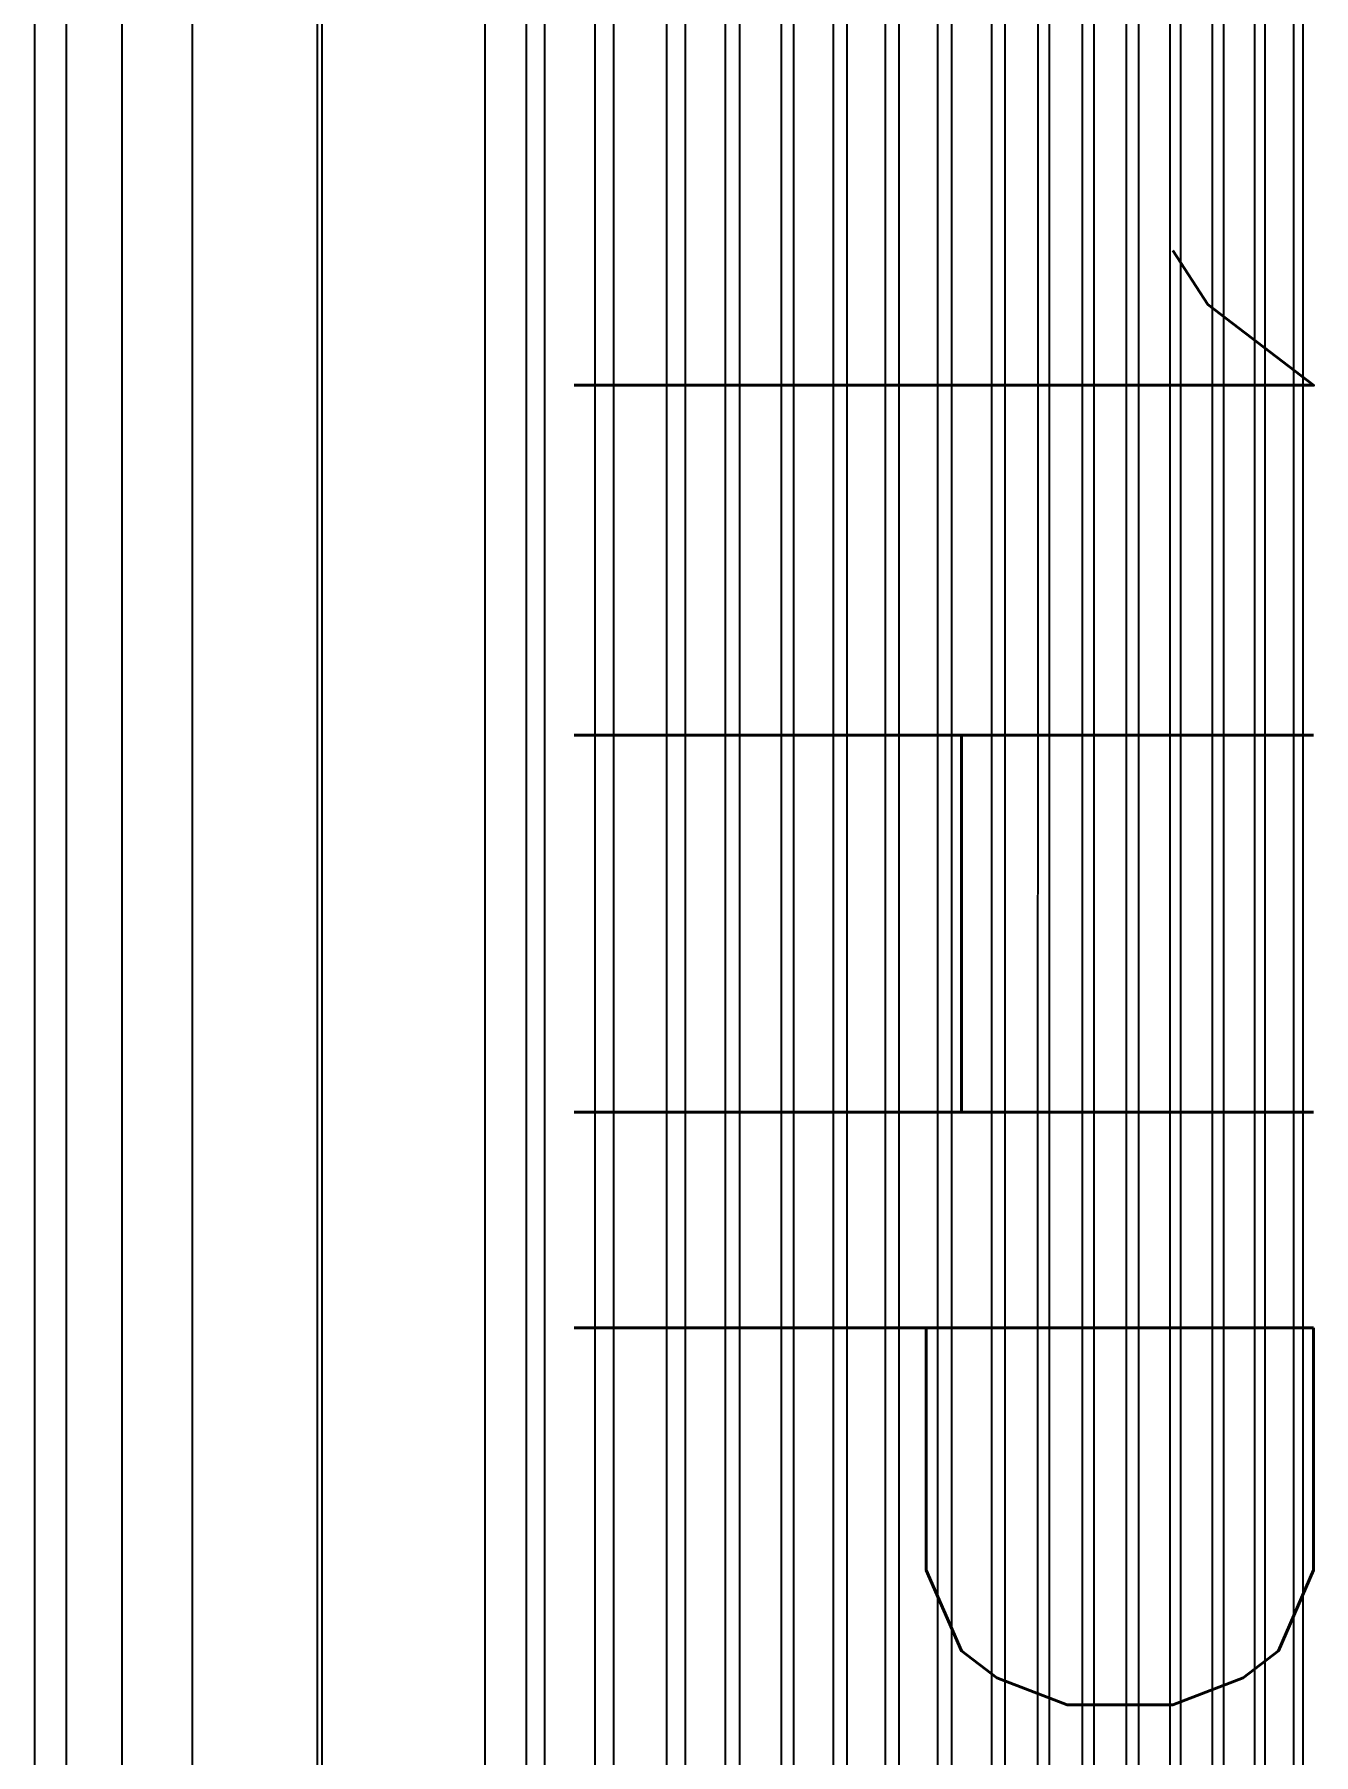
# Model space of a CAD drawing. Header units: inches. Extents: x -86493719 to 430035, y 21644 to 1519532.
# Drawn here: x 58930 to 59414, y 65882 to 66533 of the extents above; entities that cross this region are included whole.
import ezdxf

# ---------------------------------------------------------------- set-up
doc = ezdxf.new("R2010")
doc.units = ezdxf.units.IN
doc.header["$MEASUREMENT"] = 0
doc.layers.add('Edges', color=7, linetype='Continuous')
doc.styles.add('LAILA', font='romans.shx', dxfattribs={"width": 0.85})

# ---------------------------------------------------------------- blocks, each defined once
blk = doc.blocks.new('1.0HP AIR CONDITION')
for p, q in [((-1478.9, 59.63), (409.01, 59.63)), ((409.01, 33.23), (-1478.9, 33.23))]:
    blk.add_line(p, q)
at = {"layer": 'Edges'}
for p, q in [((409.01, 480.01), (-1478.9, 480.01)), ((409.01, 476.45), (-1478.9, 476.45)), ((409.01, 465.67), (-1478.9, 465.67)), ((409.01, 461.74), (-1478.9, 461.74)), ((409.01, 450.06), (-1478.9, 450.06)), ((409.01, 445.73), (-1478.9, 445.73)), ((409.01, 433.8), (-1478.9, 433.8)), ((409.01, 429.72), (-1478.9, 429.72)), ((409.01, 417.85), (-1478.9, 417.85)), ((409.01, 413.17), (-1478.9, 413.17)), ((409.01, 400.89), (-1478.9, 400.89)), ((409.01, 396.52), (-1478.9, 396.52)), ((409.01, 384.11), (-1478.9, 384.11)), ((409.01, 379.7), (-1478.9, 379.7)), ((409.01, 367.23), (-1478.9, 367.23)), ((409.01, 362.23), (-1478.9, 362.23)), ((409.01, 347.12), (-1478.9, 347.12)), ((409.01, 341.78), (-1478.9, 341.78)), ((409.01, 327.16), (-1478.9, 327.16)), ((409.01, 322.01), (-1478.9, 322.01)), ((409.01, 307.53), (-1478.9, 307.53)), ((409.01, 302.38), (-1478.9, 302.38)), ((409.01, 287.34), (-1478.9, 287.34)), ((409.01, 282.62), (-1478.9, 282.62)), ((409.01, 266.91), (-1478.9, 266.91)), ((409.01, 261.48), (-1478.9, 261.48)), ((409.01, 246.39), (-1478.9, 246.39)), ((409.01, 239.24), (-1478.9, 239.24)), ((409.01, 219.24), (-1478.9, 219.24)), ((409.01, 212.2), (-1478.9, 212.2)), ((409.01, 193.14), (-1478.9, 193.14)), ((409.01, 186.12), (-1478.9, 186.12)), ((409.01, 170.49), (-1478.9, 170.49)), ((409.01, 108.85), (-1478.9, 108.85)), ((409.01, 107.09), (-1478.9, 107.09)), ((269.6, 12.16), (-1350.28, 12.16)), ((-1478.9, 0), (409.01, 0))]:
    blk.add_line(p, q, dxfattribs=at)
at = {"insert": (-832.36, 483.96), "char_height": 279.727, "width": 2738.7848, "attachment_point": 1, "style": 'LAILA'}
blk.add_mtext('1HP', dxfattribs=at)

msp = doc.modelspace()

# ---------------------------------------------------------------- block references
at = {"rotation": 269.9999179818268}
msp.add_blockref('1.0HP AIR CONDITION', (58930.02, 65679.78), dxfattribs=at)

doc.saveas('drawing.dxf')
